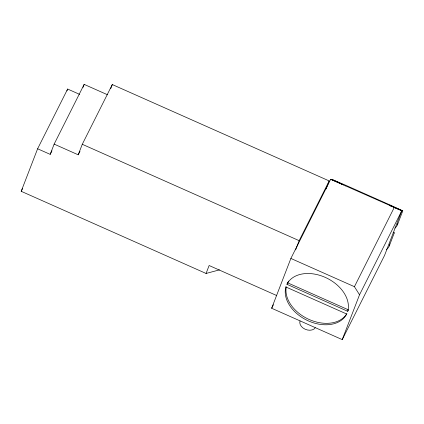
<?xml version="1.0" encoding="UTF-8"?>
<svg xmlns="http://www.w3.org/2000/svg" width="424" height="424" viewBox="0 0 424 424"><rect width="100%" height="100%" fill="white"/><g stroke="black" fill="none" stroke-linecap="round" stroke-linejoin="round"><path stroke-width="0.64" d="M389.317 245.835L394.267 232.914A26.966 0.339 23.9 0 0 394.013 232.723L393.366 232.394M397.521 224.561L402.763 210.898M219.484 269.865L206.064 273.459L21.2 191.309L37.614 148.771L67.639 89.04L79.617 94.367M66.928 90.89L67.639 89.04M37.614 148.771L50.191 154.357L54.145 144.112L84.169 84.387L107.638 94.812M83.009 87.397L84.169 84.387M54.145 144.112L78.212 154.808L82.272 144.282L112.296 84.551L329.194 180.937L326.098 188.956M110.717 88.648L112.296 84.551M206.064 273.459L209.133 265.514L276.596 295.496M398.396 209.143L389.248 205.158L401.798 210.733L384.547 255.444L342.232 339.613L271.657 308.253L290.875 258.444L330.672 179.283L343.774 184.949M295.597 249.911L299.164 240.668L329.194 180.937M345.438 185.961L345.708 185.272L332.999 179.813A26.988 0.339 23.9 0 0 332.448 179.723L342.979 184.599M390.912 206.17L391.182 205.476L345.708 185.272M342.232 339.613L359.531 294.775L401.798 210.733L330.672 179.283M21.2 191.309L22.684 188.351M50.191 154.357L51.977 150.812M78.212 154.808L79.993 151.257M271.657 308.253L273.411 304.761M348.316 310.13L347.722 311.301L286.937 284.287L287.663 282.84A33.364 23.288 26.7 0 1 288.67 281.08M346.911 313.548L346.684 313.999A33.364 23.288 26.7 0 1 308.407 320.92A33.364 23.288 26.7 0 1 285.893 286.984L286.121 286.534M359.531 294.775L354.432 286.688L394.23 207.527M393.175 232.522L393.716 232.728A27.205 0.345 23.9 0 0 394.076 232.861A26.802 0.339 23.9 0 0 394.267 232.914M398.857 209.339L401.952 210.611A26.988 0.339 23.9 0 0 402.503 210.702L391.182 205.476M82.272 144.282L299.164 240.668M290.875 258.444L354.432 286.688M287.663 282.84L348.449 309.859M285.893 286.984L346.684 313.999M389.698 244.012A13.748 9.826 21.1 0 1 386.46 249.492M397.77 223.681A13.748 9.826 21.1 0 1 394.85 228.086M315.281 327.763A8.395 6 21.1 0 1 305.195 329.257A8.395 6 21.1 0 1 300.022 320.979M346.403 314.317A33.364 23.288 26.7 0 1 309.133 319.479A33.364 23.288 26.7 0 1 286.174 287.551M286.937 284.287A33.364 23.288 26.7 0 1 325.213 277.365A33.364 23.288 26.7 0 1 347.722 311.301"/></g></svg>
